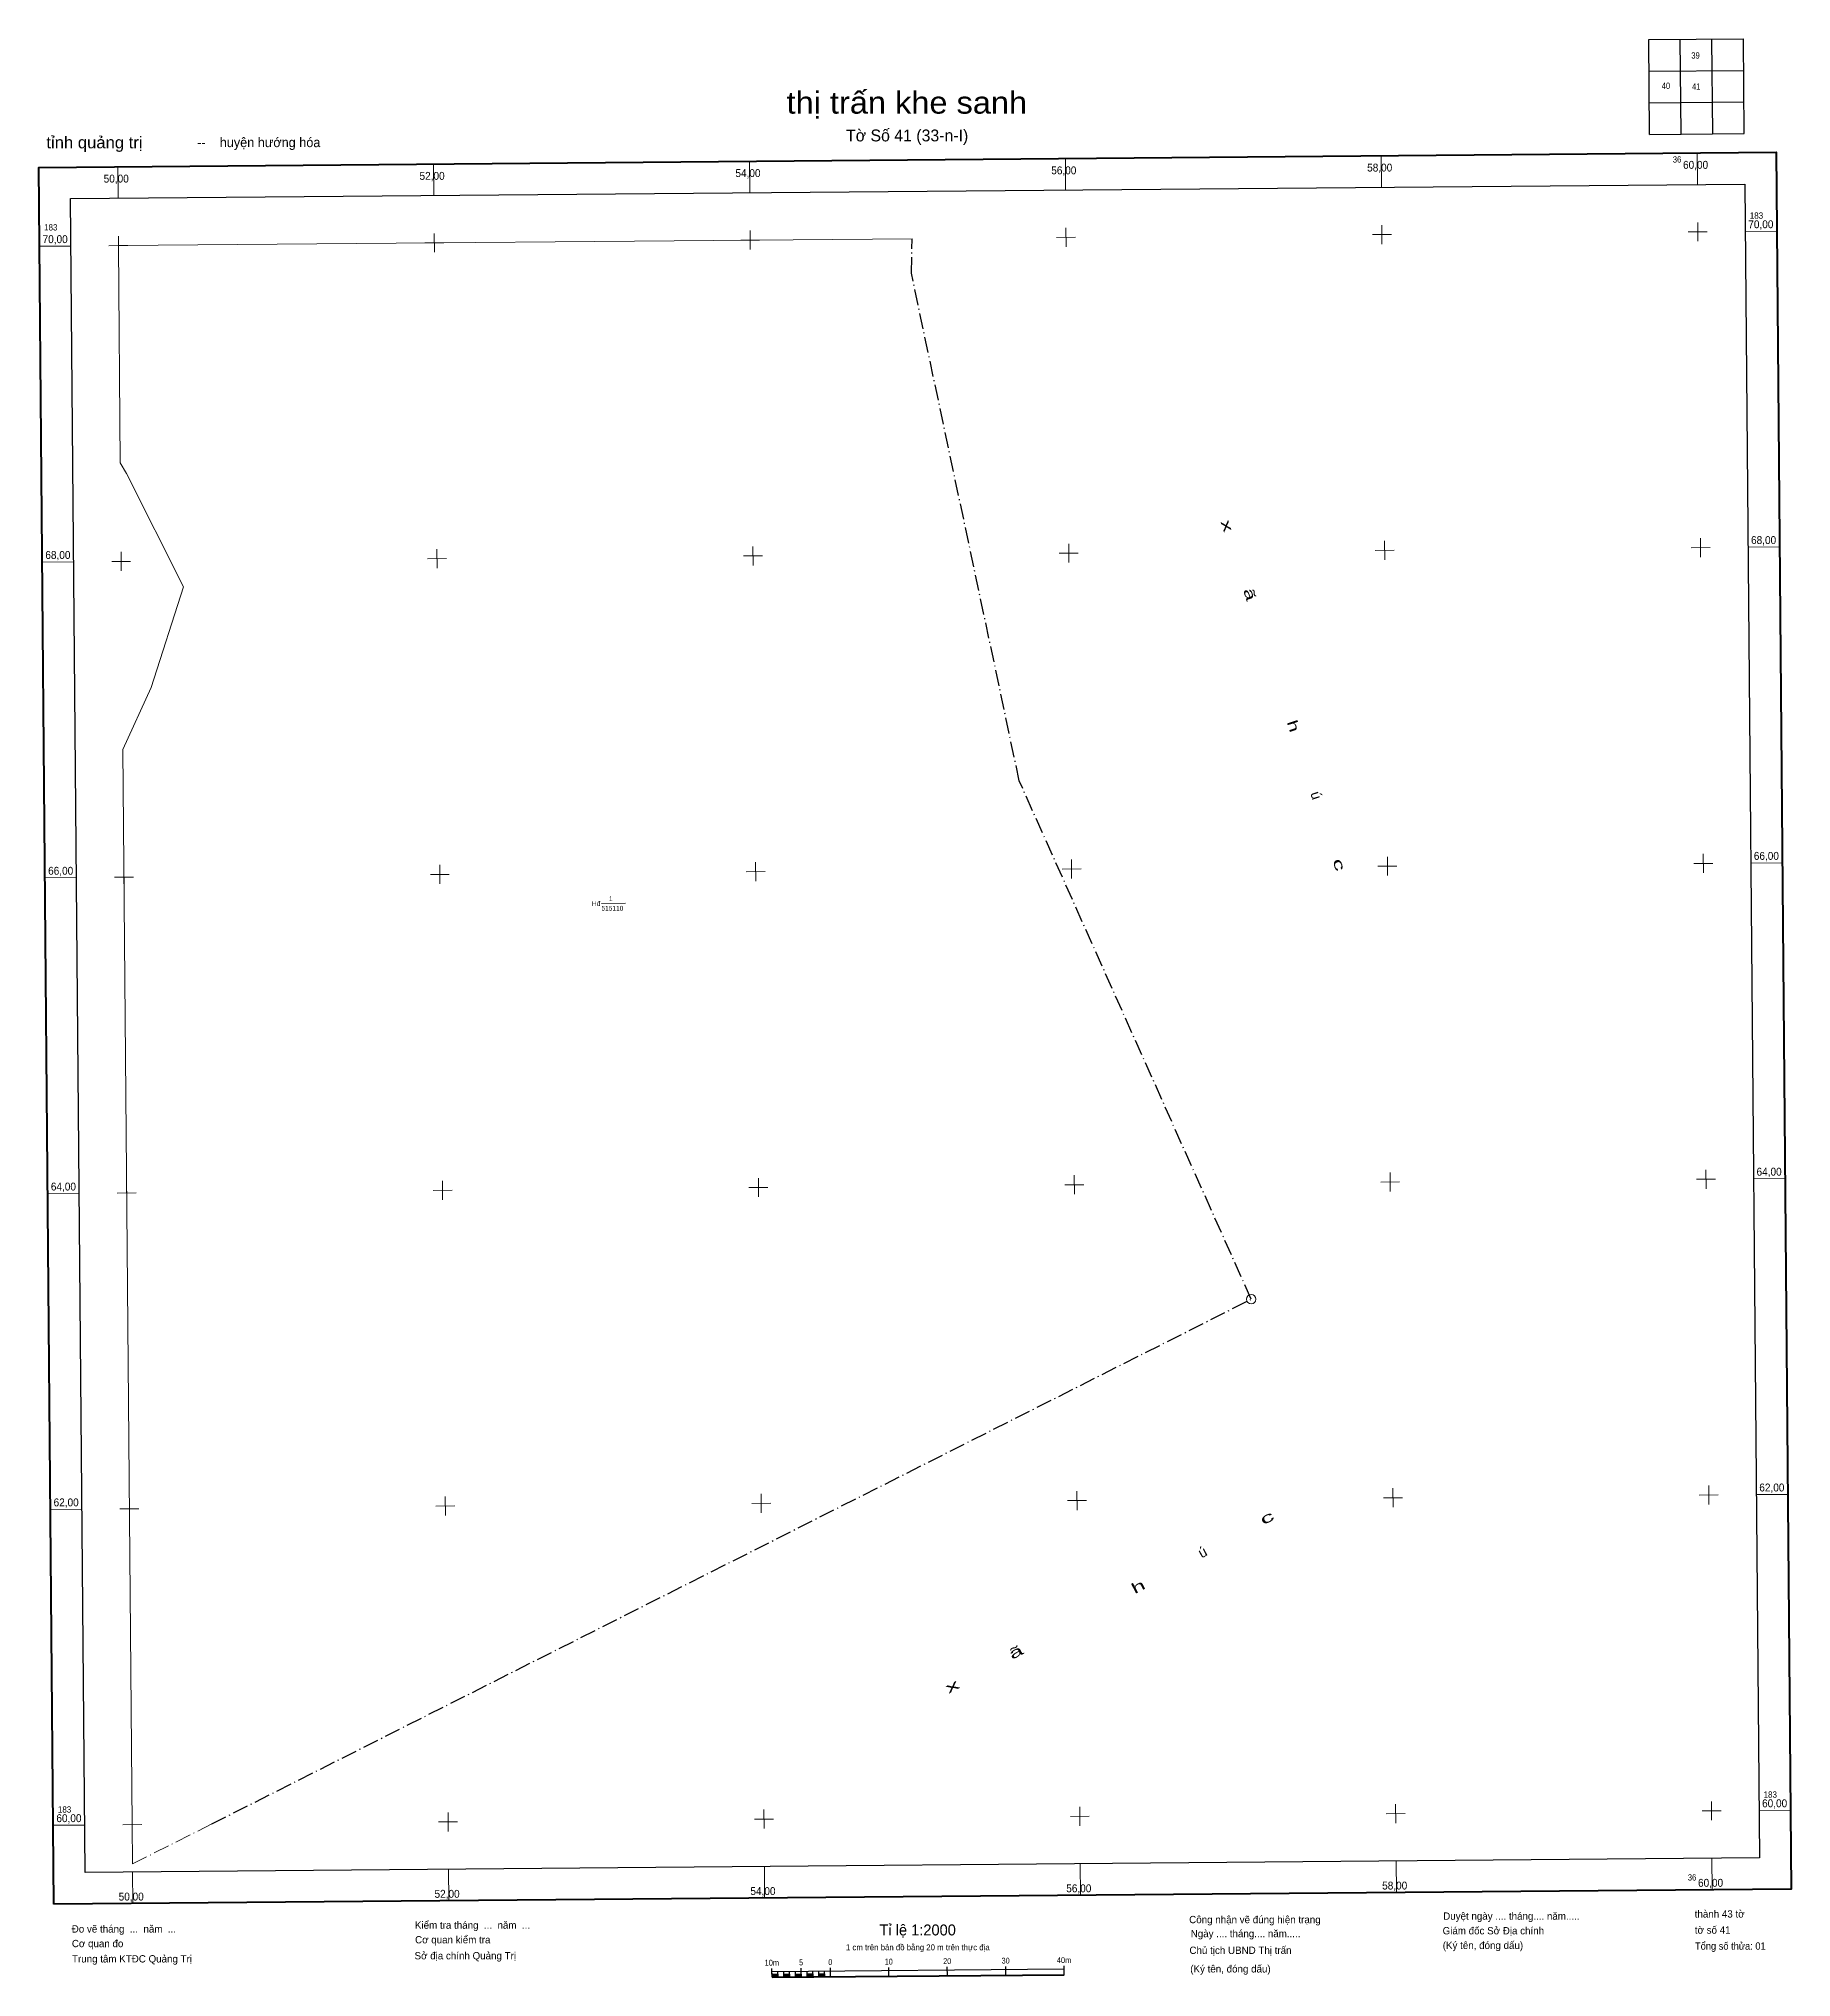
# Model space of a CAD drawing. Header units: metres. Extents: x 551535 to 552644, y 1835404 to 1836631.
import ezdxf
from ezdxf.enums import TextEntityAlignment as Align

# ---------------------------------------------------------------- set-up
doc = ezdxf.new("R2010")
doc.units = ezdxf.units.M
doc.header["$LTSCALE"] = 2
doc.linetypes.add('DOT_DASHED', pattern=[7.7, 5, -1.2, 0.3, -1.2])
for name, color, linetype, lineweight in [('10', 7, 'Continuous', 13), ('13', 7, 'Continuous', 13), ('22', 7, 'Continuous', 13), ('62', 7, 'Continuous', 13)]:
    doc.layers.add(name, color=color, linetype=linetype, lineweight=lineweight)

msp = doc.modelspace()

# ---------------------------------------------------------------- hatches: boundary and pattern name
at = {"layer": '62'}
for points in [[(551999.33, 1835403.93), (551999.31, 1835405.78), (552003.01, 1835405.81), (552003.03, 1835403.96)], [(552006.72, 1835404), (552006.71, 1835405.85), (552010.41, 1835405.88), (552010.42, 1835404.03)], [(552014.12, 1835404.06), (552014.11, 1835405.91), (552017.81, 1835405.94), (552017.82, 1835404.09)], [(552021.52, 1835404.13), (552021.5, 1835405.98), (552025.2, 1835406.01), (552025.22, 1835404.16)], [(552028.92, 1835404.19), (552028.9, 1835406.04), (552032.6, 1835406.07), (552032.62, 1835404.22)]]:
    msp.add_hatch(color=256, dxfattribs=at).paths.add_polyline_path(points)

# ---------------------------------------------------------------- linework, layer by layer
at = {"layer": '10', "linetype": 'DOT_DASHED'}
msp.add_line((551594.55, 1835475.66), (551644.7, 1835500.98), dxfattribs=at)
at = {"layer": '10'}
for points in [[(552087.96, 1836504.61), (551585.61, 1836500.23), (551586.81, 1836362.74)], [(551586.81, 1836362.74), (551590.68, 1836355.96), (551626.74, 1836284.25), (551606.27, 1836220.51), (551588.39, 1836181.13)], [(551588.39, 1836181.13), (551594.33, 1835500.55), (551594.55, 1835475.66)]]:
    msp.add_lwpolyline(points, dxfattribs=at)
at = {"layer": '10', "linetype": 'DOT_DASHED', "lineweight": 25}
msp.add_lwpolyline([(551644.7, 1835500.98), (552302.63, 1835833.2), (552155.84, 1836161.31), (552087.5, 1836482.85), (552087.96, 1836504.61)], dxfattribs=at)
at = {"layer": '13'}
msp.add_line((551891.32, 1836083.72), (551906.62, 1836083.85), dxfattribs=at)
at = {"layer": '22'}
msp.add_circle((552302.634, 1835833.201), 3, dxfattribs=at)
at = {"layer": '62', "lineweight": 25}
for p, q in [((552554.24, 1836630.65), (552614.22, 1836631.18)), ((552554.76, 1836570.67), (552554.24, 1836630.65)), ((552574.76, 1836570.85), (552574.23, 1836630.83)), ((552594.75, 1836571.02), (552594.23, 1836631)), ((552554.41, 1836610.66), (552614.39, 1836611.18)), ((552554.59, 1836590.67), (552614.57, 1836591.19)), ((551999.33, 1835403.93), (551999.28, 1835409.48)), ((551999.29, 1835407.63), (552184.24, 1835409.24)), ((551999.33, 1835403.93), (551999.29, 1835407.63)), ((552003.03, 1835403.96), (552002.99, 1835407.66)), ((552006.72, 1835404), (552006.69, 1835407.7)), ((552010.42, 1835404.03), (552010.39, 1835407.73)), ((552014.12, 1835404.06), (552014.09, 1835407.76)), ((552017.82, 1835404.09), (552017.77, 1835409.64)), ((552017.82, 1835404.09), (552017.79, 1835407.79)), ((552021.52, 1835404.13), (552021.49, 1835407.82)), ((552025.22, 1835404.16), (552025.19, 1835407.86)), ((552028.92, 1835404.19), (552028.89, 1835407.89)), ((552032.62, 1835404.22), (552032.58, 1835407.92)), ((552036.32, 1835404.25), (552036.27, 1835409.8)), ((552073.3, 1835404.58), (552073.26, 1835410.13)), ((552110.29, 1835404.9), (552110.24, 1835410.45)), ((552147.28, 1835405.22), (552147.23, 1835410.77)), ((552184.27, 1835405.55), (552184.22, 1835411.09))]:
    msp.add_line(p, q, dxfattribs=at)
at = {"layer": '62'}
for p, q in [((552185.16, 1836535.45), (552184.98, 1836555.45)), ((552385.09, 1836537.2), (552384.92, 1836557.19)), ((552585.03, 1836538.94), (552584.86, 1836558.94)), ((551585.35, 1836530.22), (551585.17, 1836550.21)), ((551785.28, 1836531.96), (551785.11, 1836551.96)), ((551985.22, 1836533.71), (551985.05, 1836553.7)), ((551585.66, 1836494.23), (551585.56, 1836506.23)), ((551785.6, 1836495.98), (551785.49, 1836507.97)), ((551985.53, 1836497.72), (551985.43, 1836509.72)), ((552185.47, 1836499.47), (552185.37, 1836511.46)), ((552379.36, 1836507.16), (552391.35, 1836507.26)), ((552385.41, 1836501.21), (552385.3, 1836513.21)), ((552579.29, 1836508.9), (552591.29, 1836509.01)), ((552585.35, 1836502.96), (552585.24, 1836514.95)), ((552615.28, 1836509.22), (552635.28, 1836509.39)), ((551535.62, 1836499.79), (551555.62, 1836499.97)), ((551579.61, 1836500.18), (551591.61, 1836500.28)), ((551779.55, 1836501.92), (551791.54, 1836502.03)), ((551979.48, 1836503.67), (551991.48, 1836503.77)), ((552179.42, 1836505.41), (552191.42, 1836505.52)), ((551987.28, 1836297.78), (551987.17, 1836309.78)), ((552187.22, 1836299.53), (552187.11, 1836311.52)), ((552387.15, 1836301.27), (552387.05, 1836313.27)), ((552587.09, 1836303.02), (552586.99, 1836315.01)), ((551537.37, 1836299.86), (551557.36, 1836300.03)), ((551581.35, 1836300.24), (551593.35, 1836300.34)), ((551587.41, 1836294.29), (551587.3, 1836306.29)), ((551781.29, 1836301.98), (551793.29, 1836302.09)), ((551787.34, 1836296.04), (551787.24, 1836308.03)), ((551981.23, 1836303.73), (551993.22, 1836303.83)), ((552181.17, 1836305.47), (552193.16, 1836305.58)), ((552381.1, 1836307.22), (552393.1, 1836307.32)), ((552581.04, 1836308.96), (552593.04, 1836309.07)), ((552617.03, 1836309.28), (552637.02, 1836309.45)), ((552388.9, 1836101.34), (552388.79, 1836113.33)), ((552588.84, 1836103.08), (552588.73, 1836115.08)), ((551589.15, 1836094.36), (551589.05, 1836106.35)), ((551783.04, 1836102.05), (551795.03, 1836102.15)), ((551789.09, 1836096.1), (551788.98, 1836108.1)), ((551982.97, 1836103.79), (551994.97, 1836103.9)), ((551989.02, 1836097.85), (551988.92, 1836109.84)), ((552182.91, 1836105.54), (552194.91, 1836105.64)), ((552188.96, 1836099.59), (552188.86, 1836111.59)), ((552382.85, 1836107.28), (552394.84, 1836107.39)), ((552582.78, 1836109.03), (552594.78, 1836109.13)), ((552618.77, 1836109.34), (552638.77, 1836109.51)), ((551539.11, 1836099.92), (551559.11, 1836100.09)), ((551583.1, 1836100.3), (551595.1, 1836100.41)), ((551590.89, 1835894.42), (551590.79, 1835906.42)), ((551790.83, 1835896.16), (551790.73, 1835908.16)), ((551990.77, 1835897.91), (551990.66, 1835909.91)), ((552184.65, 1835905.6), (552196.65, 1835905.7)), ((552190.71, 1835899.65), (552190.6, 1835911.65)), ((552384.59, 1835907.34), (552396.59, 1835907.45)), ((552390.64, 1835901.4), (552390.54, 1835913.39)), ((552584.53, 1835909.09), (552596.53, 1835909.19)), ((552590.58, 1835903.14), (552590.48, 1835915.14)), ((552620.52, 1835909.4), (552640.51, 1835909.58)), ((551540.86, 1835899.98), (551560.85, 1835900.16)), ((551584.84, 1835900.37), (551596.84, 1835900.47)), ((551784.78, 1835902.11), (551796.78, 1835902.22)), ((551984.72, 1835903.86), (551996.71, 1835903.96)), ((551992.51, 1835697.97), (551992.41, 1835709.97)), ((552192.45, 1835699.72), (552192.35, 1835711.71)), ((552392.39, 1835701.46), (552392.28, 1835713.46)), ((552586.27, 1835709.15), (552598.27, 1835709.26)), ((552592.32, 1835703.21), (552592.22, 1835715.2)), ((552622.26, 1835709.47), (552642.26, 1835709.64)), ((551542.6, 1835700.05), (551562.6, 1835700.22)), ((551586.59, 1835700.43), (551598.59, 1835700.53)), ((551592.64, 1835694.48), (551592.53, 1835706.48)), ((551786.53, 1835702.17), (551798.52, 1835702.28)), ((551792.58, 1835696.23), (551792.47, 1835708.22)), ((551986.46, 1835703.92), (551998.46, 1835704.02)), ((552186.4, 1835705.66), (552198.4, 1835705.77)), ((552386.34, 1835707.41), (552398.33, 1835707.51)), ((552394.13, 1835501.52), (552394.03, 1835513.52)), ((552594.07, 1835503.27), (552593.96, 1835515.26)), ((551544.35, 1835500.11), (551564.34, 1835500.28)), ((551588.33, 1835500.49), (551600.33, 1835500.6)), ((551594.38, 1835494.55), (551594.28, 1835506.54)), ((551788.27, 1835502.24), (551800.27, 1835502.34)), ((551794.32, 1835496.29), (551794.22, 1835508.29)), ((551988.21, 1835503.98), (552000.2, 1835504.09)), ((551994.26, 1835498.04), (551994.15, 1835510.03)), ((552188.14, 1835505.73), (552200.14, 1835505.83)), ((552194.19, 1835499.78), (552194.09, 1835511.78)), ((552388.08, 1835507.47), (552400.08, 1835507.57)), ((552588.02, 1835509.21), (552600.01, 1835509.32)), ((552624.01, 1835509.53), (552644, 1835509.7)), ((552194.58, 1835455.79), (552194.4, 1835475.79)), ((552394.52, 1835457.54), (552394.34, 1835477.53)), ((552594.45, 1835459.28), (552594.28, 1835479.28)), ((551594.77, 1835450.56), (551594.59, 1835470.55)), ((551794.7, 1835452.31), (551794.53, 1835472.3)), ((551994.64, 1835454.05), (551994.47, 1835474.04))]:
    msp.add_line(p, q, dxfattribs=at)
at = {"layer": '62', "lineweight": 40}
msp.add_line((551999.33, 1835403.93), (552184.27, 1835405.55), dxfattribs=at)
at = {"layer": '62', "lineweight": 25}
msp.add_lwpolyline([(552554.76, 1836570.67), (552614.74, 1836571.2), (552614.22, 1836631.18)], dxfattribs=at)
at = {"layer": '62', "lineweight": 40}
msp.add_lwpolyline([(551544.78, 1835450.12), (551535.19, 1836549.78), (552634.84, 1836559.37), (552644.44, 1835459.72)], close=True, dxfattribs=at)
at = {"layer": '62', "lineweight": 25}
for points in [[(551564.6, 1835470.29), (551555.36, 1836529.96), (552615.02, 1836539.21), (552624.27, 1835479.54)], [(551999.33, 1835403.93), (551999.31, 1835405.78), (552003.01, 1835405.81), (552003.03, 1835403.96)], [(552006.72, 1835404), (552006.71, 1835405.85), (552010.41, 1835405.88), (552010.42, 1835404.03)], [(552014.12, 1835404.06), (552014.11, 1835405.91), (552017.81, 1835405.94), (552017.82, 1835404.09)], [(552021.52, 1835404.13), (552021.5, 1835405.98), (552025.2, 1835406.01), (552025.22, 1835404.16)], [(552028.92, 1835404.19), (552028.9, 1835406.04), (552032.6, 1835406.07), (552032.62, 1835404.22)]]:
    msp.add_lwpolyline(points, close=True, dxfattribs=at)

# ---------------------------------------------------------------- texts
at = {"layer": '10'}
for s, rotation, width, p in [('x', 287.79, 1.75, (552284.327, 1836321.848)), ('ã', 287.79, 1.6, (552298.667, 1836278.448)), ('h', 287.79, 1.55, (552326.231, 1836195.063)), ('c', 287.79, 1.8, (552355.237, 1836107.278)), ('c', 27.665, 2, (552314.101, 1835692.022)), ('h', 27.665, 1.75, (552232.596, 1835648.375)), ('ã', 27.665, 1.85, (552155.171, 1835606.922)), ('x', 27.665, 2, (552114.871, 1835585.346))]:
    msp.add_text(s, height=6.5, rotation=rotation, dxfattribs=dict(at, width=width)).set_placement(p, align=Align.CENTER)
for rotation, p in [(287.79, (552340.729, 1836151.198)), (27.665, (552273.316, 1835670.181))]:
    msp.add_text('ú', height=6.5, rotation=rotation, dxfattribs=at).set_placement(p, align=Align.CENTER)
at = {"layer": '13'}
for s, p in [('Hđ', (551885.34, 1836082.16)), ('515110', (551891.36, 1836079.22))]:
    msp.add_text(s, height=3, dxfattribs=at).set_placement(p)
at = {"layer": '13', "width": 0.85}
msp.add_text('1', height=3, dxfattribs=at).set_placement((551896.11, 1836085.26))
at = {"layer": '62'}
for s, height, width, p in [('39', 4, 0.9, (552583.885, 1836618.61)), ('thị trấn khe sanh', 14, 1.1, (552084.635, 1836583.77)), ('40', 4, 0.9, (552565.11, 1836599.38)), ('41', 4, 0.8, (552584.26, 1836598.91)), ('10m', 3.7, 0.95, (551999.2, 1835411.29)), ('5', 3.7, 0.85, (552017.705, 1835411.48)), ('0', 3.7, 0.85, (552036.19, 1835411.64)), ('10', 3.7, 0.9, (552073.195, 1835411.95)), ('20', 3.7, 0.9, (552110.19, 1835412.28)), ('30', 3.7, 0.9, (552147.18, 1835412.6)), ('40m', 3.7, 0.95, (552184.15, 1835412.9))]:
    msp.add_text(s, height=height, dxfattribs=dict(at, width=width)).set_placement(p, align=Align.CENTER)
for s, height, width, p in [('tỉnh quảng trị ', 7.5, 1.05, (551540, 1836561.81)), ('50,00', 5, 0.95, (551576.26, 1836540.14)), ('52,00', 5, 0.95, (551776.2, 1836541.88)), ('54,00', 5, 0.95, (551976.14, 1836543.63)), ('56,00', 5, 0.95, (552176.07, 1836545.37)), ('58,00', 5, 0.95, (552376.01, 1836547.12)), ('60,00', 5, 0.95, (552575.95, 1836548.86)), ('183', 4, 0.95, (552618.21, 1836517.24)), ('70,00', 5, 0.95, (551537.61, 1836501.81)), ('183', 4, 0.95, (551538.54, 1836509.81)), ('70,00', 5, 0.95, (552617.27, 1836511.23)), ('68,00', 5, 0.95, (552619.01, 1836311.29)), ('68,00', 5, 0.95, (551539.35, 1836301.87)), ('66,00', 5, 0.95, (552620.76, 1836111.36)), ('66,00', 5, 0.95, (551541.1, 1836101.94)), ('64,00', 5, 0.95, (551542.84, 1835902)), ('64,00', 5, 0.95, (552622.5, 1835911.42)), ('62,00', 5, 0.95, (552624.24, 1835711.48)), ('62,00', 5, 0.95, (551544.58, 1835702.06)), ('183', 4, 0.95, (551547.28, 1835508.13)), ('60,00', 5, 0.95, (552625.99, 1835511.54)), ('183', 4, 0.95, (552626.94, 1835517.55)), ('60,00', 5, 0.95, (551546.33, 1835502.13)), ('58,00', 5, 0.95, (552385.5, 1835459.46)), ('60,00', 5, 0.95, (552585.44, 1835461.2)), ('50,00', 5, 0.95, (551585.75, 1835452.48)), ('52,00', 5, 0.95, (551785.69, 1835454.23)), ('54,00', 5, 0.95, (551985.63, 1835455.97)), ('56,00', 5, 0.95, (552185.56, 1835457.71)), ('Tổng số thửa: 01', 4.62, 0.95, (552583.53, 1835421.37))]:
    msp.add_text(s, height=height, dxfattribs=dict(at, width=width)).set_placement(p)
for s, height, p in [('   --    huyện hướng hóa', 6, (551628.78, 1836562.59)), ('Kiểm tra tháng  ...  năm  ...', 4.625, (551773.3, 1835434.6)), ('Công nhận vẽ đúng hiện trạng', 4.625, (552263.37, 1835438.14)), ('Duyệt ngày .... tháng.... năm.....', 4.625, (552424.15, 1835440.32)), ('thành 43 tờ', 4.625, (552583.35, 1835441.71)), ('Đo vẽ tháng  ...  năm  ...', 4.625, (551556.06, 1835432.21)), ('Cơ quan đo', 4.625, (551556.14, 1835422.96)), ('Cơ quan kiểm tra', 4.625, (551773.38, 1835425.36)), ('Ngày .... tháng.... năm.....', 4.625, (552264.33, 1835429.27)), ('Giám đốc Sở Địa chính', 4.625, (552423.79, 1835431.07)), ('(Ký tên, đóng dấu) ', 4.625, (552423.87, 1835421.82)), ('tờ số 41', 4.62, (552583.44, 1835431.5)), ('Trung tâm KTĐC Quảng Trị', 4.625, (551556.22, 1835413.27)), ('Sở địa chính Quảng Trị', 4.625, (551773.06, 1835415.23)), ('Chủ tịch UBND Thị trấn', 4.625, (552263.54, 1835418.68)), ('(Ký tên, đóng dấu) ', 4.625, (552264.05, 1835406.93))]:
    msp.add_text(s, height=height, dxfattribs=at).set_placement(p)
for s, height, p in [('Tờ Số 41 (33-n-I)', 7.5, (552084.845, 1836566.22)), ('Tỉ lệ 1:2000', 6.92, (552091.505, 1835430.41)), ('1 cm trên bản đồ bằng 20 m trên thực địa', 3.7, (552091.6, 1835421))]:
    msp.add_text(s, height=height, dxfattribs=at).set_placement(p, align=Align.CENTER)
at = {"layer": '62', "width": 0.9}
for p in [(552574.84, 1836552.8), (552584.34, 1835465.14)]:
    msp.add_text('36', height=4, dxfattribs=at).set_placement(p, align=Align.RIGHT)

doc.saveas('drawing.dxf')
